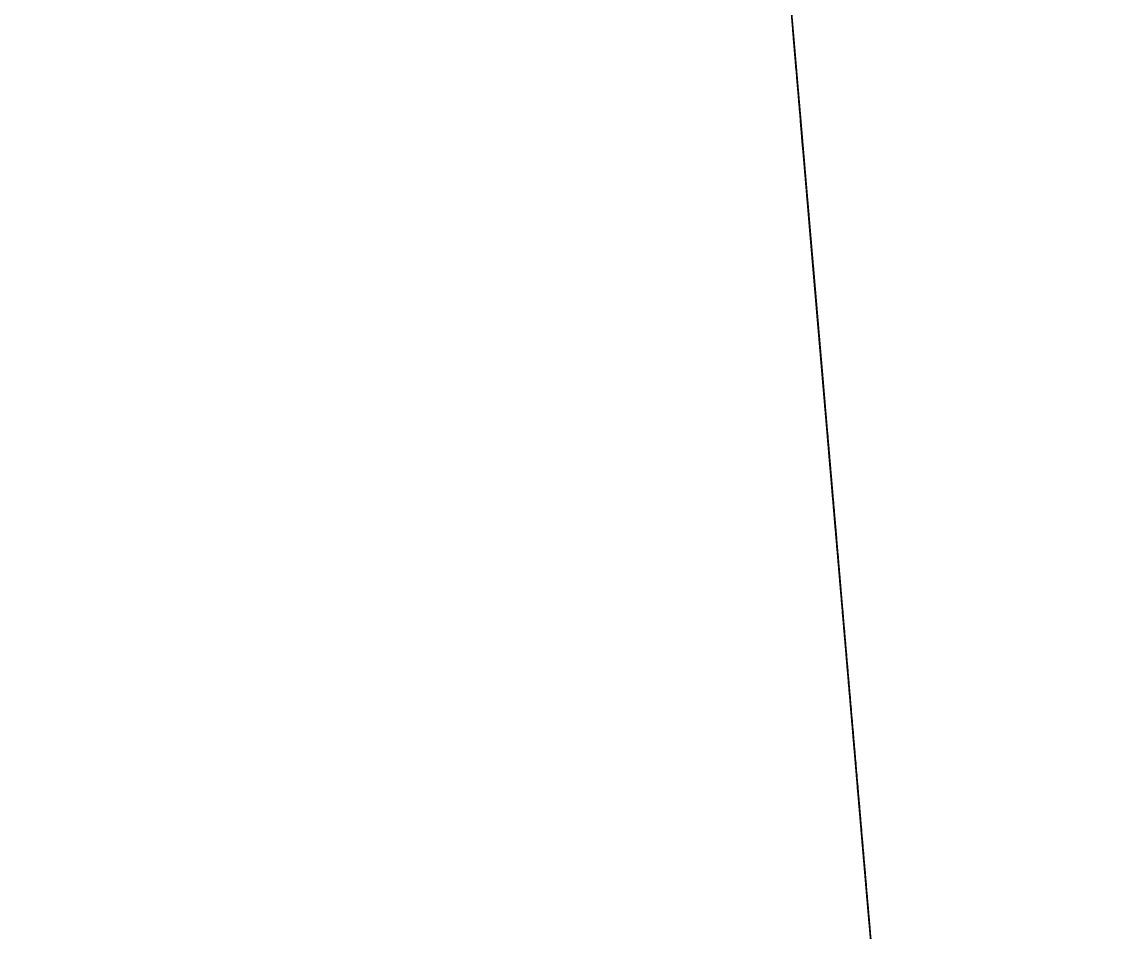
# Model space of a CAD drawing. Header units: millimetres. Extents: x 2645 to 248282, y -52826 to -1714.
# Drawn here: x 2854.5 to 3056.9, y -35178.9 to -35009.9 of the extents above; entities that cross this region are included whole.
import ezdxf

# ---------------------------------------------------------------- set-up
doc = ezdxf.new("R2010")
doc.units = ezdxf.units.MM
doc.header["$MEASUREMENT"] = 0
doc.linetypes.add('CENTER2', pattern=[1.125, 0.75, -0.125, 0.125, -0.125])
for name, color, linetype in [('Elevation Looking North-0', 7, 'Continuous'), ('Elevation Looking North-150-DS-B4-404', 1, 'Continuous'), ('Elevation Looking North-150-SL-B4-144', 14, 'Continuous'), ('Elevation Looking North-150-SL-B4-216', 85, 'Continuous'), ('Elevation Looking North-150-SL-B4-221', 85, 'Continuous'), ('Elevation Looking North-150-SL-B4-249', 85, 'Continuous'), ('Elevation Looking North-300-CEN-D3-258', 70, 'Continuous'), ('Elevation Looking North-300-FA-D4-256', 50, 'Continuous'), ('Elevation Looking North-50-IW-B4-023', 3, 'Continuous'), ('Elevation Looking North-50-PES-D1-229', 4, 'Continuous'), ('Elevation Looking North-50-PES-D1-243', 4, 'Continuous'), ('Elevation Looking North-A-FLOR', 192, 'Continuous'), ('Elevation Looking North-CENTER', 1, 'CENTER2'), ('Elevation Looking North-JIB', 6, 'Continuous'), ('Elevation Looking North-PR-STEL-EQIP_DUCTS_CHUTES', 85, 'Continuous'), ('Elevation Looking North-PROPOSED_PIPE_SUPPORT_2', 6, 'Continuous'), ('Elevation Looking North-RE', 5, 'Continuous'), ('Elevation Looking North-S-BEAM', 12, 'Continuous'), ('Elevation Looking North-UCD756', 7, 'Continuous')]:
    doc.layers.add(name, color=color, linetype=linetype)

# ---------------------------------------------------------------- blocks, each defined once
blk = doc.blocks.new('*U794')
at = {"layer": 'Elevation Looking North-300-FA-D4-256', "color": 0, "linetype": 'ByBlock', "lineweight": -2}
blk.add_line((2997.72, -35012.53, 23695.26), (3009.13, -35145.83, 23695.26), dxfattribs=at)
blk = doc.blocks.new('*U795')
at = {"layer": 'Elevation Looking North-150-DS-B4-404', "color": 0, "linetype": 'ByBlock', "lineweight": -2}
for p, q in [((3000.16, -35041.1, 23959.19), (3021.01, -35284.53, 23959.19)), ((3000.16, -35041.1, 23790.91), (3021.86, -35294.47, 23790.91))]:
    blk.add_line(p, q, dxfattribs=at)
at = {"layer": 'Elevation Looking North-CENTER'}
blk.add_line((3021.43, -35289.5, 23875.05), (3000.16, -35041.1, 23875.05), dxfattribs=at)
blk = doc.blocks.new('*U799')
at = {"layer": 'Elevation Looking North-150-DS-B4-404', "color": 0, "linetype": 'ByBlock', "lineweight": -2}
for p, q in [((3007.02, -35121.12, 23256.49), (2974.27, -34738.66, 23256.49)), ((3007.02, -35121.12, 23388.65), (3007.02, -35121.12, 23256.49))]:
    blk.add_line(p, q, dxfattribs=at)
at = {"layer": 'Elevation Looking North-CENTER'}
blk.add_line((2983.2, -34842.98, 23340.63), (3007.02, -35121.12, 23340.63), dxfattribs=at)
blk = doc.blocks.new('*U805')
at = {"layer": 'Elevation Looking North-CENTER'}
blk.add_line((2997.72, -35012.53, 23616.33), (3009.13, -35145.83, 23616.33), dxfattribs=at)
at = {"layer": 'Elevation Looking North-RE', "color": 0, "linetype": 'ByBlock', "lineweight": -2}
blk.add_line((3009.13, -35145.83, 23673.48), (2997.72, -35012.53, 23673.48), dxfattribs=at)
blk = doc.blocks.new('*U806')
at = {"layer": 'Elevation Looking North-RE', "color": 0, "linetype": 'ByBlock', "lineweight": -2}
blk.add_line((3025.24, -35333.95, 23117.57), (2962.6, -34602.3, 23117.57), dxfattribs=at)
blk = doc.blocks.new('*U807')
at = {"layer": 'Elevation Looking North-50-PES-D1-243', "color": 0, "linetype": 'ByBlock', "lineweight": -2}
for p, q in [((3005.19, -35099.81, 25056.77), (3000.16, -35041.1, 25056.77)), ((3006.9, -35119.74, 24996.45), (3006.64, -35116.75, 24996.45)), ((3006.9, -35119.74, 25056.77), (3006.64, -35116.75, 25056.77)), ((3015.45, -35219.66, 25056.77), (3008.35, -35136.68, 25056.77))]:
    blk.add_line(p, q, dxfattribs=at)
at = {"layer": 'Elevation Looking North-CENTER'}
for p, q in [((3000.16, -35041.1, 25026.61), (3005.19, -35099.81, 25026.61)), ((3006.64, -35116.75, 25026.61), (3006.9, -35119.74, 25026.61)), ((3008.35, -35136.68, 25026.61), (3015.61, -35221.45, 25026.61))]:
    blk.add_line(p, q, dxfattribs=at)
blk = doc.blocks.new('*U809')
at = {"layer": 'Elevation Looking North-CENTER'}
blk.add_line((2997.72, -35012.53, 23418.81), (3023.74, -35316.46, 23418.81), dxfattribs=at)
at = {"layer": 'Elevation Looking North-RE', "color": 0, "linetype": 'ByBlock', "lineweight": -2}
for p, q in [((3023.89, -35318.24, 23388.65), (2997.72, -35012.53, 23388.65)), ((3023.59, -35314.68, 23448.98), (2997.72, -35012.53, 23448.98))]:
    blk.add_line(p, q, dxfattribs=at)
blk = doc.blocks.new('*U813')
at = {"layer": 'Elevation Looking North-A-FLOR', "color": 0, "linetype": 'ByBlock', "lineweight": -2}
for p, q in [((2647.84, -30926.06, 21629.62), (3210.58, -37498.73, 21699.88)), ((3210.58, -37498.73, 21999.88), (2647.84, -30926.06, 21929.62)), ((2647.84, -30926.06, 21929.62), (3051.93, -35645.7, 21980.08))]:
    blk.add_line(p, q, dxfattribs=at)
blk = doc.blocks.new('*U814')
at = {"layer": 'Elevation Looking North-A-FLOR', "color": 0, "linetype": 'ByBlock', "lineweight": -2}
for p, q in [((3051.93, -35645.7, 21980.21), (2647.84, -30926.06, 21929.75)), ((2962.6, -34602.3, 22000), (3051.93, -35645.7, 22000))]:
    blk.add_line(p, q, dxfattribs=at)
blk = doc.blocks.new('*U815')
at = {"layer": 'Elevation Looking North-A-FLOR', "color": 0, "linetype": 'ByBlock', "lineweight": -2}
blk.add_line((2962.6, -34602.3, 22000), (3051.93, -35645.7, 22000), dxfattribs=at)
blk = doc.blocks.new('*U816')
at = {"layer": 'Elevation Looking North-S-BEAM', "color": 0, "linetype": 'ByBlock', "lineweight": -2}
for p, q in [((2647.84, -30926.06, 30027.2), (4471.77, -52229.06, 30027.2)), ((2647.84, -30926.06, 29454.8), (4471.77, -52229.06, 29454.8)), ((2647.84, -30926.06, 30042), (4471.77, -52229.06, 30042)), ((2961.49, -34589.34, 29440), (3456.2, -40367.44, 29440))]:
    blk.add_line(p, q, dxfattribs=at)
blk = doc.blocks.new('*U820')
at = {"layer": 'Elevation Looking North-CENTER'}
blk.add_line((3009.13, -35145.83, 23117.71), (3008.4, -35137.32, 23117.57), dxfattribs=at)
blk = doc.blocks.new('*U830')
at = {"layer": 'Elevation Looking North-50-IW-B4-023', "color": 0, "linetype": 'ByBlock', "lineweight": -2}
for p, q in [((3023.05, -35308.45, 23554.41), (2997.72, -35012.53, 23554.41)), ((3022.75, -35304.88, 23614.73), (2997.72, -35012.53, 23614.73))]:
    blk.add_line(p, q, dxfattribs=at)
at = {"layer": 'Elevation Looking North-CENTER'}
blk.add_line((2997.72, -35012.53, 23584.57), (3022.9, -35306.66, 23584.57), dxfattribs=at)
blk = doc.blocks.new('*U843')
at = {"layer": 'Elevation Looking North-150-SL-B4-216', "color": 0, "linetype": 'ByBlock', "lineweight": -2}
for p, q in [((3009.13, -35145.83, 24508.59), (3000.16, -35041.1, 24508.59)), ((3017.38, -35242.12, 24676.87), (3000.16, -35041.1, 24676.87))]:
    blk.add_line(p, q, dxfattribs=at)
at = {"layer": 'Elevation Looking North-CENTER'}
blk.add_line((3000.16, -35041.1, 24592.73), (3017.8, -35247.09, 24592.73), dxfattribs=at)
blk = doc.blocks.new('*U845')
at = {"layer": 'Elevation Looking North-150-SL-B4-249', "color": 0, "linetype": 'ByBlock', "lineweight": -2}
for p, q in [((3000.16, -35041.1, 24346.87), (3009.13, -35145.83, 24346.87)), ((3000.16, -35041.1, 24178.59), (3009.13, -35145.83, 24178.59))]:
    blk.add_line(p, q, dxfattribs=at)
at = {"layer": 'Elevation Looking North-CENTER'}
blk.add_line((3009.13, -35145.83, 24262.73), (3000.16, -35041.1, 24262.73), dxfattribs=at)
blk = doc.blocks.new('*U855')
at = {"layer": 'Elevation Looking North-150-SL-B4-221', "color": 0, "linetype": 'ByBlock', "lineweight": -2}
blk.add_line((3000.16, -35041.1, 24016.87), (3009.13, -35145.83, 24016.87), dxfattribs=at)
blk = doc.blocks.new('*U861')
at = {"layer": 'Elevation Looking North-JIB', "color": 0, "linetype": 'ByBlock', "lineweight": -2}
for p, q in [((2998.1, -35017.01, 24434.32), (2992.54, -34952.01, 24434.32)), ((2997.72, -35012.53, 24424.82), (2997.73, -35012.68, 24424.82)), ((2998.1, -35017.01, 24429.82), (2998.1, -35017.01, 24434.32))]:
    blk.add_line(p, q, dxfattribs=at)
at = {"layer": 'Elevation Looking North-JIB', "color": 0, "linetype": 'ByBlock', "lineweight": -2, "extrusion": (-0.996355, -0.085306, 5.55358e-28)}
blk.add_ellipse((2997.73, -35012.68, 24429.82), major_axis=(0, 0, 5), ratio=0.8699, start_param=3.141593, end_param=4.712389, dxfattribs=at)
blk = doc.blocks.new('*U866')
at = {"layer": 'Elevation Looking North-S-BEAM', "color": 0, "linetype": 'ByBlock', "lineweight": -2}
for p, q in [((2955.2, -34515.88, 24801.4), (3045.19, -35566.93, 24801.4)), ((2960.64, -34579.5, 24794.4), (3039.74, -35503.32, 24794.4)), ((2960.64, -34579.5, 24989), (3039.74, -35503.32, 24989)), ((2960.64, -34579.5, 24996), (3039.74, -35503.32, 24996))]:
    blk.add_line(p, q, dxfattribs=at)
blk = doc.blocks.new('*U869')
at = {"layer": 'Elevation Looking North-JIB', "color": 0, "linetype": 'ByBlock', "lineweight": -2}
for p, q in [((2997.92, -35014.86, 23877.83), (2997.72, -35012.53, 23877.83)), ((2997.72, -35012.53, 23869.43), (2998.1, -35017.01, 23869.43)), ((2997.92, -35014.86, 23877.83), (2997.72, -35012.53, 23880.34)), ((2998.13, -35017.36, 23876.82), (2997.72, -35012.53, 23882.01)), ((2998.1, -35017.01, 23869.43), (2998.19, -35018.05, 23873.41))]:
    blk.add_line(p, q, dxfattribs=at)
at = {"layer": 'Elevation Looking North-JIB', "color": 0, "linetype": 'ByBlock', "lineweight": -2, "extrusion": (-0.996355, -0.085306, 1.17961e-16)}
blk.add_ellipse((2997.82, -35013.71, 23873.41), major_axis=(0.31, -3.64, 3.41), ratio=0.769146, start_param=-0.881645, end_param=0.689151, dxfattribs=at)
blk = doc.blocks.new('*U871')
at = {"layer": 'Elevation Looking North-0', "color": 0, "linetype": 'ByBlock', "lineweight": -2}
for p, q in [((3053.23, -35660.86, 22087.94), (2967.92, -34664.51, 22087.94)), ((2967.92, -34664.51, 23087.94), (3053.23, -35660.86, 23087.94))]:
    blk.add_line(p, q, dxfattribs=at)
blk = doc.blocks.new('*U873')
at = {"layer": 'Elevation Looking North-150-SL-B4-144', "color": 0, "linetype": 'ByBlock', "lineweight": -2, "extrusion": (0.996355, 0.085306, 2.40607e-28)}
blk.add_arc((-35180.23, 24705.94), 312.74, 68.0479, 90, dxfattribs=at)
blk = doc.blocks.new('*U874')
at = {"layer": 'Elevation Looking North-0', "color": 0, "linetype": 'ByBlock', "lineweight": -2}
for p, q in [((2987.12, -34888.75, 25729.16), (3000.77, -35048.17, 25729.16)), ((2993.35, -34961.55, 25977.39), (2999.06, -35028.15, 25980.89)), ((2999.08, -35028.43, 25975.63), (2993.38, -34961.82, 25972.13)), ((2995.38, -34985.25, 25669.16), (3000.77, -35048.17, 25729.16)), ((2995.98, -34992.18, 25616.18), (2998.54, -35022.08, 25608.14)), ((2996.72, -35000.87, 25648.73), (2999.28, -35030.77, 25640.69)), ((2999.58, -35034.32, 25940.25), (2996.94, -35003.41, 25938.63)), ((2999.74, -35036.08, 25906.6), (2997.09, -35005.17, 25904.97)), ((2999.72, -35035.9, 25602.64), (2998.5, -35021.63, 25606.48)), ((2998.5, -35021.63, 25606.48), (2998.55, -35022.19, 25608.55)), ((2998.55, -35022.19, 25608.55), (2999.77, -35036.45, 25604.71)), ((2998.86, -35025.87, 25622.34), (2998.55, -35022.19, 25608.55)), ((3000.08, -35040.14, 25618.51), (2998.86, -35025.87, 25622.34)), ((2998.86, -35025.87, 25622.34), (2998.96, -35026.98, 25626.48)), ((2998.96, -35026.98, 25626.48), (3000.18, -35041.24, 25622.65)), ((2999.27, -35030.66, 25640.28), (2998.96, -35026.98, 25626.48)), ((2999.06, -35028.15, 25980.89), (2999.08, -35028.43, 25975.63)), ((2999.06, -35028.24, 25979.18), (3000.56, -35045.75, 25980.1)), ((3000.54, -35045.43, 25977.91), (2999.07, -35028.35, 25977.01)), ((2999.27, -35030.66, 25640.28), (2999.32, -35031.21, 25642.35)), ((3000.49, -35044.92, 25636.45), (2999.27, -35030.66, 25640.28)), ((2999.32, -35031.21, 25642.35), (3000.54, -35045.48, 25638.52)), ((2999.57, -35034.14, 25943.72), (2999.57, -35034.15, 25943.6)), ((2999.57, -35034.14, 25943.72), (3000.68, -35047.13, 25944.4)), ((2999.57, -35034.15, 25943.6), (3000.68, -35047.13, 25944.29)), ((2999.61, -35034.58, 25935.37), (2999.57, -35034.15, 25943.6)), ((3000.72, -35047.56, 25936.05), (2999.61, -35034.58, 25935.37)), ((2999.61, -35034.58, 25935.37), (2999.62, -35034.77, 25931.66)), ((2999.61, -35034.6, 25597.79), (3000.65, -35046.77, 25643.36)), ((3002.47, -35068, 25588.81), (2999.61, -35034.6, 25597.79)), ((2999.7, -35035.63, 25915.19), (2999.62, -35034.77, 25931.66)), ((2999.62, -35034.77, 25931.66), (3000.73, -35047.76, 25932.34)), ((2999.7, -35035.63, 25915.19), (2999.71, -35035.83, 25911.48)), ((3000.81, -35048.62, 25915.87), (2999.7, -35035.63, 25915.19)), ((2999.75, -35036.26, 25903.24), (2999.71, -35035.83, 25911.48)), ((2999.71, -35035.83, 25911.48), (3000.83, -35048.81, 25912.16)), ((2999.75, -35036.26, 25903.24), (2999.75, -35036.26, 25903.13)), ((3000.86, -35049.24, 25903.93), (2999.75, -35036.26, 25903.24)), ((2999.75, -35036.26, 25903.13), (3000.86, -35049.25, 25903.81)), ((3001.63, -35058.21, 25966.85), (3000.54, -35045.43, 25977.91)), ((3000.56, -35045.75, 25980.1), (3000.56, -35045.76, 25980.05)), ((3000.56, -35045.76, 25980.05), (3000.61, -35046.24, 25980.07)), ((3000.61, -35046.24, 25980.07), (3001.74, -35059.53, 25968.57)), ((3000.75, -35047.95, 25614.96), (3000.64, -35046.66, 25615.78)), ((3000.74, -35047.76, 25619.88), (3000.64, -35046.66, 25615.78)), ((3003.51, -35080.17, 25634.38), (3000.65, -35046.77, 25643.36)), ((3000.68, -35047.12, 25944.51), (3000.86, -35049.25, 25903.7)), ((3000.68, -35047.12, 25944.51), (3001.28, -35054.13, 25948.04)), ((3000.74, -35047.76, 25619.88), (3000.86, -35049.16, 25619.51)), ((3000.75, -35047.95, 25614.96), (3000.86, -35049.16, 25619.51)), ((3001.58, -35057.68, 25608.78), (3000.75, -35047.95, 25614.96)), ((3000.86, -35049.16, 25619.51), (3000.98, -35050.63, 25619.11)), ((3000.86, -35049.25, 25903.7), (3001.49, -35056.59, 25900.93)), ((3000.98, -35050.63, 25619.11), (3001.04, -35051.37, 25621.86)), ((3001.04, -35051.37, 25621.86), (3001.89, -35061.28, 25622.27)), ((3001.28, -35054.13, 25948.04), (3001.49, -35056.59, 25900.93)), ((3001.29, -35054.21, 25948.05), (3001.39, -35055.44, 25924.49)), ((3001.29, -35054.21, 25948.05), (3001.77, -35059.83, 25948.34)), ((3001.32, -35054.56, 25941.32), (3001.31, -35054.49, 25941.31)), ((3001.38, -35055.28, 25616.65), (3001.68, -35058.81, 25620.2)), ((3001.49, -35056.57, 25611.81), (3001.38, -35055.28, 25616.65)), ((3001.39, -35055.44, 25924.49), (3001.5, -35056.67, 25900.93)), ((3001.47, -35056.32, 25907.66), (3001.46, -35056.24, 25907.66)), ((3001.9, -35061.39, 25610.52), (3001.49, -35056.57, 25611.81)), ((3001.5, -35056.67, 25900.93), (3004.45, -35091.19, 25902.75)), ((3001.58, -35057.68, 25608.78), (3002.31, -35066.12, 25606.51)), ((3001.63, -35058.22, 25966.86), (3001.63, -35058.21, 25966.85)), ((3001.68, -35058.8, 25966.36), (3001.63, -35058.22, 25966.86)), ((3002.5, -35068.37, 25966.86), (3001.68, -35058.8, 25966.36)), ((3001.68, -35058.81, 25620.2), (3002.09, -35063.63, 25618.9)), ((3001.7, -35059, 25964.14), (3003.22, -35076.8, 25965.08)), ((3001.77, -35059.83, 25948.34), (3001.7, -35059, 25964.14)), ((3001.74, -35059.53, 25968.57), (3002.49, -35068.25, 25969.03)), ((3002.62, -35069.72, 25620), (3001.89, -35061.28, 25622.27)), ((3002.2, -35064.92, 25614.06), (3001.9, -35061.39, 25610.52)), ((3002.18, -35064.69, 25977.05), (3001.97, -35062.19, 25976.92)), ((3001.97, -35062.19, 25976.92), (3002, -35062.57, 25969.66)), ((3002, -35062.57, 25969.66), (3002.22, -35065.07, 25969.79)), ((3002.09, -35063.63, 25618.9), (3002.2, -35064.92, 25614.06)), ((3002.61, -35069.67, 25977.31), (3002.18, -35064.69, 25977.05)), ((3002.22, -35065.07, 25969.79), (3002.18, -35064.69, 25977.05)), ((3002.22, -35065.07, 25969.79), (3002.64, -35070.05, 25970.05)), ((3002.31, -35066.12, 25606.51), (3003.35, -35078.35, 25603.22)), ((3002.31, -35066.12, 25606.51), (3002.62, -35069.72, 25620)), ((3002.47, -35068, 25588.81), (3002.83, -35072.28, 25604.85)), ((3002.48, -35068.16, 25589.13), (3002.84, -35072.35, 25604.83)), ((3003.15, -35075.92, 25590.31), (3002.48, -35068.16, 25589.13)), ((3003.3, -35077.71, 25969.53), (3002.49, -35068.25, 25969.03)), ((3002.49, -35068.25, 25969.03), (3002.5, -35068.37, 25966.86)), ((3002.5, -35068.37, 25966.86), (3003.31, -35077.82, 25967.36)), ((3002.82, -35072.17, 25977.44), (3002.61, -35069.67, 25977.31)), ((3002.61, -35069.67, 25977.31), (3002.64, -35070.05, 25970.05)), ((3003.66, -35081.95, 25616.71), (3002.62, -35069.72, 25620)), ((3002.62, -35069.74, 25595.32), (3002.62, -35069.81, 25595.3)), ((3002.64, -35070.05, 25970.05), (3002.86, -35072.55, 25970.19)), ((3002.86, -35072.55, 25970.19), (3002.82, -35072.17, 25977.44)), ((3003.14, -35075.89, 25618.35), (3003.51, -35080.17, 25634.38)), ((3003.15, -35075.92, 25590.31), (3003.18, -35076.31, 25591.77)), ((3003.15, -35075.96, 25618.33), (3003.52, -35080.33, 25634.7)), ((3003.16, -35076.11, 25591.82), (3004.25, -35088.87, 25588.39)), ((3003.16, -35076.11, 25591.82), (3003.21, -35076.67, 25593.89)), ((3003.21, -35076.71, 25594.06), (3003.21, -35076.67, 25593.89)), ((3004.3, -35089.42, 25590.46), (3003.21, -35076.67, 25593.89)), ((3003.29, -35077.62, 25949.28), (3003.22, -35076.8, 25965.08)), ((3003.23, -35076.95, 25594.19), (3003.44, -35079.3, 25602.96)), ((3003.29, -35077.62, 25949.28), (3004.24, -35088.73, 25949.86)), ((3003.43, -35079.23, 25969.61), (3003.3, -35077.71, 25969.53)), ((3003.31, -35077.82, 25967.36), (3003.3, -35077.71, 25969.53)), ((3003.31, -35077.82, 25967.36), (3003.35, -35078.33, 25967.39)), ((3003.35, -35078.33, 25967.39), (3003.4, -35078.83, 25957.82)), ((3003.35, -35078.35, 25603.22), (3003.39, -35078.82, 25603.09)), ((3003.66, -35081.95, 25616.71), (3003.35, -35078.35, 25603.22)), ((3003.36, -35078.43, 25627.87), (3003.37, -35078.5, 25627.85)), ((3003.39, -35078.82, 25603.09), (3004.85, -35095.76, 25598.54)), ((3003.7, -35082.43, 25616.59), (3003.39, -35078.82, 25603.09)), ((3003.4, -35078.83, 25957.82), (3003.61, -35081.29, 25957.95)), ((3003.56, -35080.75, 25968.29), (3003.43, -35079.23, 25969.61)), ((3004.05, -35086.46, 25629.78), (3003.52, -35080.33, 25634.7)), ((3003.61, -35081.29, 25957.95), (3003.56, -35080.75, 25968.29)), ((3003.7, -35082.43, 25616.59), (3003.66, -35081.95, 25616.71)), ((3005.15, -35099.37, 25612.03), (3003.7, -35082.43, 25616.59)), ((3003.74, -35082.9, 25616.46), (3004.05, -35086.46, 25629.78)), ((3003.95, -35085.33, 25625.58), (3005.03, -35097.89, 25622.2)), ((3005.07, -35098.45, 25624.27), (3004, -35085.89, 25627.65)), ((3004.24, -35088.73, 25949.86), (3004.45, -35091.19, 25902.75)), ((3004.25, -35088.87, 25588.39), (3004.3, -35089.42, 25590.46)), ((3004.26, -35088.9, 25946.6), (3005.52, -35103.65, 25947.37)), ((3005.52, -35103.66, 25947.26), (3004.26, -35088.91, 25946.48)), ((3004.29, -35089.31, 25590.06), (3015.19, -35216.55, 25555.84)), ((3004.3, -35089.34, 25938.25), (3005.56, -35104.09, 25939.02)), ((3004.51, -35091.85, 25599.59), (3004.3, -35089.42, 25590.46)), ((3005.57, -35104.28, 25935.32), (3004.31, -35089.53, 25934.54)), ((3004.39, -35090.39, 25918.07), (3005.65, -35105.14, 25918.84)), ((3005.66, -35105.33, 25915.14), (3004.4, -35090.59, 25914.36)), ((3004.44, -35091.02, 25906.12), (3005.7, -35105.76, 25906.9)), ((3004.44, -35091.02, 25906.01), (3005.7, -35105.77, 25906.79)), ((3005.18, -35099.73, 25613.38), (3004.81, -35095.4, 25597.19)), ((3004.81, -35095.4, 25597.19), (3010.33, -35159.82, 25579.86)), ((3005.03, -35097.89, 25622.2), (3004.82, -35095.46, 25613.08)), ((3005.03, -35097.89, 25622.2), (3005.07, -35098.45, 25624.27)), ((3005.04, -35098, 25622.61), (3015.19, -35216.55, 25590.73)), ((3010.7, -35164.15, 25596.06), (3005.18, -35099.73, 25613.38)), ((3005.52, -35103.65, 25947.37), (3005.52, -35103.66, 25947.26)), ((3005.56, -35104.09, 25939.02), (3005.52, -35103.66, 25947.26)), ((3015.19, -35216.55, 25949.84), (3005.54, -35103.83, 25943.91)), ((3005.56, -35104.09, 25939.02), (3005.57, -35104.28, 25935.32)), ((3005.65, -35105.14, 25918.84), (3005.57, -35104.28, 25935.32)), ((3005.65, -35105.14, 25918.84), (3005.66, -35105.33, 25915.14)), ((3005.7, -35105.76, 25906.9), (3005.66, -35105.33, 25915.14)), ((3015.19, -35216.55, 25916.09), (3005.69, -35105.59, 25910.25)), ((3005.7, -35105.76, 25906.9), (3005.7, -35105.77, 25906.79)), ((3010.7, -35164.15, 25596.06), (3010.33, -35159.82, 25579.86))]:
    blk.add_line(p, q, dxfattribs=at)
at = {"layer": 'Elevation Looking North-0', "color": 0, "linetype": 'ByBlock', "lineweight": -2, "extrusion": (0.996355, 0.085306, 4.27917e-32)}
blk.add_arc((-35188.31, 25615.37), 8.94, 246.3752, 342.4346, dxfattribs=at)
at = {"layer": 'Elevation Looking North-0', "color": 0, "linetype": 'ByBlock', "lineweight": -2, "extrusion": (0.996355, 0.085306, 8.46603e-32)}
blk.add_arc((-35188.31, 25615.37), 8.94, 47.5654, 143.6248, dxfattribs=at)
at = {"layer": 'Elevation Looking North-0', "color": 0, "linetype": 'ByBlock', "lineweight": -2}
for points, knots in [([(3001.77, -35059.83, 25948.34), (3001.77, -35059.83, 25948.34), (3001.77, -35059.88, 25948.32), (3001.79, -35060.12, 25948.25), (3001.81, -35060.29, 25948.2), (3001.85, -35060.76, 25948.06), (3001.87, -35061.05, 25947.98), (3001.93, -35061.71, 25947.8), (3001.96, -35062.08, 25947.71), (3002.03, -35062.88, 25947.53), (3002.07, -35063.33, 25947.44), (3002.15, -35064.3, 25947.27), (3002.2, -35064.83, 25947.2), (3002.29, -35065.94, 25947.08), (3002.34, -35066.51, 25947.05), (3002.44, -35067.67, 25947.01), (3002.49, -35068.25, 25947.02), (3002.54, -35068.82, 25947.05)], [40.866525, 40.866525, 40.866525, 40.866525, 42.568614, 42.568614, 44.270703, 44.270703, 45.972792, 45.972792, 47.67488, 47.67488, 49.378335, 49.378335, 51.08179, 51.08179, 52.785245, 52.785245, 54.4887, 54.4887, 54.4887, 54.4887]), ([(3002.54, -35068.82, 25947.05), (3002.59, -35069.38, 25947.08), (3002.64, -35069.96, 25947.14), (3002.73, -35071.11, 25947.29), (3002.78, -35071.68, 25947.39), (3002.88, -35072.77, 25947.61), (3002.92, -35073.28, 25947.74), (3003, -35074.24, 25948.01), (3003.04, -35074.68, 25948.15), (3003.11, -35075.45, 25948.41), (3003.14, -35075.81, 25948.54), (3003.19, -35076.45, 25948.79), (3003.22, -35076.73, 25948.9), (3003.25, -35077.18, 25949.08), (3003.27, -35077.35, 25949.16), (3003.29, -35077.57, 25949.25), (3003.29, -35077.62, 25949.28), (3003.29, -35077.62, 25949.28)], [0, 0, 0, 0, 1.703455, 1.703455, 3.40691, 3.40691, 5.110365, 5.110365, 6.81382, 6.81382, 8.515909, 8.515909, 10.217997, 10.217997, 11.920086, 11.920086, 13.622175, 13.622175, 13.622175, 13.622175])]:
    blk.add_open_spline(points, degree=3, knots=knots, dxfattribs=at)
blk.add_rational_spline([(3003.23, -35076.95, 25594.19), (3003.22, -35076.83, 25594.12), (3003.21, -35076.71, 25594.06)], [1.04212418009, 1.0409719739, 1.03979147671], degree=2, dxfattribs=at)
blk = doc.blocks.new('*U875')
at = {"layer": 'Elevation Looking North-A-FLOR', "color": 0, "linetype": 'ByBlock', "lineweight": -2}
blk.add_line((3774.49, -44085, 21629.21), (2990.27, -34925.53, 21629.21), dxfattribs=at)
blk = doc.blocks.new('*U880')
at = {"layer": 'Elevation Looking North-JIB', "color": 0, "linetype": 'ByBlock', "lineweight": -2}
for p, q in [((2992.57, -34952.45, 23356.62), (2997.72, -35012.53, 23356.62)), ((2992.57, -34952.45, 23356.62), (2992.57, -34952.45, 23869.43)), ((2992.57, -34952.45, 23959.65), (2992.57, -34952.45, 24359.32)), ((2997.72, -35012.53, 24434.32), (2992.91, -34956.36, 24434.32)), ((2997.72, -35012.53, 23356.62), (2997.72, -35012.53, 24434.32))]:
    blk.add_line(p, q, dxfattribs=at)
blk = doc.blocks.new('*U882')
at = {"layer": 'Elevation Looking North-RE', "color": 0, "linetype": 'ByBlock', "lineweight": -2}
for p, q in [((2997.72, -35012.53, 23775.46), (3000.4, -35043.83, 23775.46)), ((3000.4, -35043.83, 23788.87), (2997.72, -35012.53, 23788.87)), ((3000.16, -35041.1, 23731.8), (3000.16, -35041.1, 23775.46)), ((3000.4, -35043.83, 23775.46), (3000.4, -35043.83, 23788.87))]:
    blk.add_line(p, q, dxfattribs=at)
at = {"layer": 'Elevation Looking North-RE', "color": 0, "linetype": 'ByBlock', "lineweight": -2, "extrusion": (-0.996355, -0.085306, 0)}
blk.add_arc((35139.13, 23731.72), 32.9, 272.5958, 23.5565, dxfattribs=at)
at = {"layer": 'Elevation Looking North-RE', "color": 0, "linetype": 'ByBlock', "lineweight": -2}
blk.add_open_spline([(3000.16, -35041.1, 23731.8), (3000.16, -35041.1, 23730.87), (3000.16, -35041.05, 23729.9), (3000.14, -35040.86, 23727.91), (3000.13, -35040.71, 23726.91), (3000.1, -35040.32, 23724.91), (3000.08, -35040.07, 23723.92), (3000.03, -35039.49, 23722.02), (3000, -35039.16, 23721.1), (2999.94, -35038.45, 23719.38), (2999.9, -35038.04, 23718.5), (2999.82, -35037.11, 23716.74), (2999.78, -35036.59, 23715.86), (2999.68, -35035.47, 23714.18), (2999.63, -35034.86, 23713.36), (2999.52, -35033.6, 23711.82), (2999.47, -35032.94, 23711.1), (2999.35, -35031.63, 23709.79), (2999.29, -35030.92, 23709.13), (2999.16, -35029.39, 23707.86), (2999.09, -35028.58, 23707.26), (2998.95, -35026.89, 23706.13), (2998.87, -35026.03, 23705.61), (2998.72, -35024.28, 23704.67), (2998.65, -35023.4, 23704.26), (2998.5, -35021.68, 23703.55), (2998.42, -35020.77, 23703.22), (2998.26, -35018.88, 23702.64), (2998.18, -35017.9, 23702.39), (2998.01, -35015.91, 23701.99), (2997.92, -35014.91, 23701.84), (2997.8, -35013.45, 23701.7), (2997.76, -35012.99, 23701.67), (2997.72, -35012.53, 23701.65)], degree=3, knots=[134.217306, 134.217306, 134.217306, 134.217306, 137.014324, 137.014324, 139.811342, 139.811342, 142.608361, 142.608361, 145.405379, 145.405379, 148.199073, 148.199073, 150.992766, 150.992766, 153.78646, 153.78646, 156.580153, 156.580153, 159.372101, 159.372101, 162.164048, 162.164048, 164.955995, 164.955995, 167.747942, 167.747942, 170.538979, 170.538979, 173.330015, 173.330015, 176.121052, 176.121052, 177.453289, 177.453289, 177.453289, 177.453289], dxfattribs=at)
blk = doc.blocks.new('*U883')
at = {"layer": 'Elevation Looking North-CENTER'}
for p in [(2997.59, -35011.04, 25564.32), (2999.23, -35030.16, 25602.42)]:
    blk.add_line(p, (2997.59, -35011.04, 25602.42), dxfattribs=at)
at = {"layer": 'Elevation Looking North-RE', "color": 0, "linetype": 'ByBlock', "lineweight": -2}
for p, q in [((2999.23, -35030.16, 25558.68), (2994.78, -34978.26, 25558.68)), ((2994.78, -34978.26, 25545.27), (2999.23, -35030.16, 25545.27)), ((2994.78, -34978.26, 25558.68), (2994.78, -34978.26, 25545.27))]:
    blk.add_line(p, q, dxfattribs=at)
at = {"layer": 'Elevation Looking North-RE', "color": 0, "linetype": 'ByBlock', "lineweight": -2, "extrusion": (0.996355, 0.085306, -1.56454e-28)}
blk.add_arc((-35185.62, 25555.94), 76.64, 2.0503, 47.5679, dxfattribs=at)
blk = doc.blocks.new('*U884')
at = {"layer": 'Elevation Looking North-CENTER'}
blk.add_line((3001.03, -35051.2, 23731.72), (3000.4, -35043.83, 23731.72), dxfattribs=at)
at = {"layer": 'Elevation Looking North-RE', "color": 0, "linetype": 'ByBlock', "lineweight": -2}
for p, q in [((2998.9, -35026.34, 23701.56), (3001.51, -35056.82, 23701.56)), ((3001.51, -35056.82, 23761.89), (3000.16, -35041.1, 23761.89)), ((3001.51, -35056.82, 23764.63), (3001.51, -35056.82, 23698.82)), ((3001.51, -35056.82, 23764.63), (3002.65, -35070.18, 23764.63)), ((3001.51, -35056.82, 23698.82), (3002.65, -35070.18, 23698.82)), ((3002.65, -35070.18, 23698.82), (3002.65, -35070.18, 23764.63))]:
    blk.add_line(p, q, dxfattribs=at)
at = {"layer": 'Elevation Looking North-RE', "color": 0, "linetype": 'ByBlock', "lineweight": -2, "extrusion": (-0.996355, -0.085306, 0)}
blk.add_arc((35141.33, 23731.72), 32.9, 268.7622, 31.8128, dxfattribs=at)
blk = doc.blocks.new('*U885')
at = {"layer": 'Elevation Looking North-CENTER'}
for p, q in [((2997.59, -35011.04, 24434.32), (2997.59, -35011.04, 24794.4)), ((2997.59, -35011.04, 25015.96), (2997.59, -35011.04, 25545.27))]:
    blk.add_line(p, q, dxfattribs=at)
at = {"layer": 'Elevation Looking North-RE', "color": 0, "linetype": 'ByBlock', "lineweight": -2}
for p, q in [((2995.02, -34980.99, 25545.27), (2995.02, -34980.99, 25010.45)), ((2995.02, -34980.99, 24794.4), (2995.02, -34980.99, 24434.32)), ((3000.16, -35041.1, 25383), (3000.16, -35041.1, 25018.48)), ((3000.16, -35041.1, 24794.4), (3000.16, -35041.1, 23788.87))]:
    blk.add_line(p, q, dxfattribs=at)
blk = doc.blocks.new('*U886')
at = {"layer": 'Elevation Looking North-UCD756', "color": 0, "linetype": 'ByBlock', "lineweight": -2}
for p, q in [((2999.24, -35030.24, 26716.95), (2999.2, -35029.82, 26715.91)), ((2999.2, -35029.82, 26715.91), (2999.24, -35030.24, 26715.91)), ((2999.24, -35030.24, 26715.91), (2999.2, -35029.82, 26715.91)), ((2999.2, -35029.82, 26715.91), (2999.24, -35030.24, 26716.95)), ((2999.23, -35030.16, 26088), (2999.2, -35029.82, 26088)), ((2999.2, -35029.82, 26088), (2999.2, -35029.82, 26715.91)), ((2999.2, -35029.82, 26715.91), (2999.2, -35029.82, 26088)), ((2999.2, -35029.82, 26088), (2999.23, -35030.16, 26088)), ((2999.23, -35030.16, 26103), (3000.93, -35050.09, 26103)), ((2999.23, -35030.16, 26103), (2999.23, -35030.16, 25979.28)), ((2999.23, -35030.16, 25977.11), (2999.23, -35030.16, 25940.03)), ((2999.23, -35030.16, 25906.29), (2999.23, -35030.16, 25729.16)), ((2999.23, -35030.16, 25711.99), (2999.23, -35030.16, 25640.85)), ((2999.23, -35030.16, 25604.18), (2999.23, -35030.16, 25383)), ((3000.93, -35050.09, 25383), (2999.23, -35030.16, 25383)), ((2999.24, -35030.24, 26721.56), (2999.24, -35030.24, 26148)), ((3014.48, -35208.26, 27176.24), (2999.64, -35034.96, 26745.92)), ((3012.41, -35184.17, 26103), (3000.93, -35050.09, 26103)), ((3000.93, -35050.09, 25383), (3023.12, -35309.18, 25383)), ((3000.93, -35050.09, 26053), (3000.93, -35050.09, 25976.74)), ((3000.93, -35050.09, 25973.88), (3000.93, -35050.09, 25946.01)), ((3000.93, -35050.09, 25903.38), (3000.93, -35050.09, 25642.47)), ((3000.93, -35050.09, 25593.63), (3000.93, -35050.09, 25383)), ((3000.93, -35050.09, 26053), (3000.93, -35050.09, 26103)), ((3001.37, -35055.14, 25355), (3001.37, -35055.14, 25370)), ((3003.07, -35075.07, 25370), (3001.37, -35055.14, 25370)), ((3001.37, -35055.14, 25355), (3003.07, -35075.07, 25355)), ((3001.79, -35060.13, 26118), (3002.22, -35065.11, 26118)), ((3002.22, -35065.11, 26118), (3002.22, -35065.11, 26108.02)), ((3002.22, -35065.11, 26108.02), (3012.03, -35179.69, 26108.02)), ((3003.07, -35075.07, 25370), (3025.25, -35334.12, 25370)), ((3003.07, -35075.07, 25355), (3003.07, -35075.07, 25370)), ((3025.25, -35334.12, 25355), (3003.07, -35075.07, 25355)), ((3011.81, -35177.14, 27104.11), (3003.14, -35075.85, 26852.6)), ((3003.14, -35075.85, 26852.6), (3003.22, -35076.77, 26852.22)), ((3011.85, -35177.52, 27103.74), (3003.17, -35076.23, 26852.22)), ((3011.89, -35178.07, 27103.74), (3003.22, -35076.77, 26852.22)), ((3011.89, -35178.07, 27103.74), (3003.22, -35076.77, 26852.22)), ((3003.59, -35081.08, 26876.24), (3004.29, -35089.29, 26896.64)), ((3003.59, -35081.08, 26876.24), (3003.73, -35082.73, 26872.34)), ((3003.59, -35081.08, 26876.24), (3003.94, -35085.18, 26886.44)), ((3003.73, -35082.73, 26872.34), (3004.62, -35093.18, 26898.3)), ((3003.73, -35082.73, 26872.34), (3003.81, -35083.65, 26871.96)), ((3003.73, -35082.73, 26872.34), (3004.62, -35093.18, 26898.3)), ((3003.94, -35085.18, 26886.44), (3004.29, -35089.29, 26896.64)), ((3004.26, -35088.88, 26884.94), (3004.7, -35094.1, 26897.92)), ((3004.29, -35089.29, 26896.64), (3004.62, -35093.18, 26898.3)), ((3004.44, -35091.01, 25370), (3004.44, -35091.01, 25383)), ((3004.62, -35093.18, 26898.3), (3004.7, -35094.1, 26897.92)), ((3010.04, -35156.47, 27063.44), (3010.75, -35164.68, 27083.84)), ((3010.04, -35156.47, 27063.44), (3010.18, -35158.12, 27059.54)), ((3010.04, -35156.47, 27063.44), (3010.39, -35160.57, 27073.64)), ((3010.18, -35158.12, 27059.54), (3011.08, -35168.57, 27085.5)), ((3010.18, -35158.12, 27059.54), (3010.26, -35159.04, 27059.16)), ((3010.18, -35158.12, 27059.54), (3011.08, -35168.57, 27085.5)), ((3010.39, -35160.57, 27073.64), (3010.75, -35164.68, 27083.84)), ((3010.71, -35164.27, 27072.14), (3011.16, -35169.49, 27085.12)), ((3010.75, -35164.68, 27083.84), (3011.08, -35168.57, 27085.5)), ((3011.08, -35168.57, 27085.5), (3011.16, -35169.49, 27085.12)), ((3011.81, -35177.14, 27104.11), (3011.89, -35178.07, 27103.74))]:
    blk.add_line(p, q, dxfattribs=at)
at = {"layer": 'Elevation Looking North-UCD756', "color": 0, "linetype": 'ByBlock', "lineweight": -2, "extrusion": (-0.996355, -0.085306, 0)}
for centre, radius, start, end in [((35223.4, 26721.56), 65, 157.991, 180), ((35188.4, 26148), 30, 180, 269.9999)]:
    blk.add_arc(centre, radius, start, end, dxfattribs=at)
blk = doc.blocks.new('*U887')
at = {"layer": 'Elevation Looking North-150-SL-B4-144', "color": 0, "linetype": 'ByBlock', "lineweight": -2}
for p, q in [((3001.1, -35051.99, 25018.69), (3001.1, -35051.99, 24996)), ((3001.1, -35051.99, 25018.69), (3005.19, -35099.81, 25026.54)), ((3005.19, -35099.81, 25074.54), (3005.19, -35099.81, 24996)), ((3006.64, -35116.75, 25074.54), (3005.19, -35099.81, 25074.54)), ((3006.64, -35116.75, 24996), (3006.64, -35116.75, 25074.54))]:
    blk.add_line(p, q, dxfattribs=at)
blk = doc.blocks.new('*U888')
at = {"layer": 'Elevation Looking North-CENTER'}
blk.add_line((3022.16, -35297.97, 23731.72), (3002.65, -35070.18, 23731.72), dxfattribs=at)
at = {"layer": 'Elevation Looking North-RE', "color": 0, "linetype": 'ByBlock', "lineweight": -2}
for p, q in [((3002.65, -35070.18, 23761.89), (3022.01, -35296.19, 23761.89)), ((3002.65, -35070.18, 23701.56), (3022.31, -35299.75, 23701.56))]:
    blk.add_line(p, q, dxfattribs=at)
blk = doc.blocks.new('*U889')
at = {"layer": 'Elevation Looking North-PR-STEL-EQIP_DUCTS_CHUTES', "color": 0, "linetype": 'ByBlock', "lineweight": -2}
for p, q in [((3011.6, -35174.71, 25321.02), (3045.76, -35573.64, 25321.02)), ((3011.6, -35174.71, 25313.02), (3011.6, -35174.71, 25321.02)), ((3011.6, -35174.71, 25313.02), (3012.24, -35182.18, 25313.02))]:
    blk.add_line(p, q, dxfattribs=at)
blk = doc.blocks.new('*U890')
at = {"layer": 'Elevation Looking North-PR-STEL-EQIP_DUCTS_CHUTES', "color": 0, "linetype": 'ByBlock', "lineweight": -2}
for p, q in [((3006.9, -35119.74, 25074.54), (3006.9, -35119.74, 24996)), ((3006.9, -35119.74, 25074.54), (3008.35, -35136.68, 25074.54)), ((3008.35, -35136.68, 24996), (3008.35, -35136.68, 25074.54)), ((3012.44, -35184.5, 25018.69), (3008.35, -35136.68, 25026.54)), ((3012.44, -35184.5, 24996), (3012.44, -35184.5, 25018.69))]:
    blk.add_line(p, q, dxfattribs=at)
blk = doc.blocks.new('*U891')
at = {"layer": 'Elevation Looking North-150-DS-B4-404', "color": 0, "linetype": 'ByBlock', "lineweight": -2}
for p, q in [((3007.02, -35121.12, 23256.49), (3007.02, -35121.12, 23388.65)), ((3024.56, -35326.05, 23256.49), (3007.02, -35121.12, 23256.49))]:
    blk.add_line(p, q, dxfattribs=at)
at = {"layer": 'Elevation Looking North-CENTER'}
blk.add_line((3007.02, -35121.12, 23340.63), (3024.14, -35321.08, 23340.63), dxfattribs=at)
blk = doc.blocks.new('*U892')
at = {"layer": 'Elevation Looking North-PROPOSED_PIPE_SUPPORT_2', "color": 0, "linetype": 'ByBlock', "lineweight": -2}
for p, q in [((3009.13, -35145.83, 22000), (3009.13, -35145.83, 22087.94)), ((3009.13, -35145.83, 23117.57), (3009.13, -35145.83, 23256.49)), ((3009.13, -35145.83, 23448.98), (3009.13, -35145.83, 23554.41)), ((3009.13, -35145.83, 23614.73), (3009.13, -35145.83, 23701.56)), ((3009.13, -35145.83, 23761.89), (3009.13, -35145.83, 23790.91)), ((3009.13, -35145.83, 23959.19), (3009.13, -35145.83, 24558.59)), ((3009.13, -35145.83, 24558.59), (3015.53, -35220.55, 24558.59)), ((3015.53, -35220.55, 22000), (3015.53, -35220.55, 22087.94)), ((3015.53, -35220.55, 23117.57), (3015.53, -35220.55, 23256.49)), ((3015.53, -35220.55, 23448.98), (3015.53, -35220.55, 23554.41)), ((3015.53, -35220.55, 23614.73), (3015.53, -35220.55, 23701.56)), ((3015.53, -35220.55, 23761.89), (3015.53, -35220.55, 23790.91)), ((3015.53, -35220.55, 23959.19), (3015.53, -35220.55, 24558.59))]:
    blk.add_line(p, q, dxfattribs=at)
blk = doc.blocks.new('*U893')
at = {"layer": 'Elevation Looking North-PROPOSED_PIPE_SUPPORT_2', "color": 0, "linetype": 'ByBlock', "lineweight": -2}
for p, q in [((3010.2, -35158.28, 23253.66), (3014.46, -35208.1, 23253.66)), ((3010.2, -35158.28, 23153.66), (3010.2, -35158.28, 23253.66)), ((3014.46, -35208.1, 23153.66), (3010.2, -35158.28, 23153.66)), ((3010.56, -35162.47, 23238.96), (3010.56, -35162.47, 23168.36)), ((3014.46, -35208.1, 23246.96), (3011.24, -35170.44, 23246.96)), ((3011.24, -35170.44, 23160.36), (3014.46, -35208.1, 23160.36)), ((3014.46, -35208.1, 23253.66), (3014.46, -35208.1, 23246.96)), ((3014.46, -35208.1, 23160.36), (3014.46, -35208.1, 23153.66))]:
    blk.add_line(p, q, dxfattribs=at)
at = {"layer": 'Elevation Looking North-PROPOSED_PIPE_SUPPORT_2', "color": 0, "linetype": 'ByBlock', "lineweight": -2, "extrusion": (-0.996355, -0.085306, 0)}
for centre, start, end in [((35299.11, 23238.96), 90, 180), ((35299.11, 23168.36), 180, 270)]:
    blk.add_arc(centre, 8, start, end, dxfattribs=at)
blk = doc.blocks.new('*U894')
at = {"layer": 'Elevation Looking North-PROPOSED_PIPE_SUPPORT_2', "color": 0, "linetype": 'ByBlock', "lineweight": -2}
for p, q in [((3011.82, -35177.21, 22087.94), (3011.82, -35177.21, 22000)), ((3012.84, -35189.17, 22087.94), (3012.84, -35189.17, 22000))]:
    blk.add_line(p, q, dxfattribs=at)
blk = doc.blocks.new('*U1006')
at = {"layer": 'Elevation Looking North-CENTER'}
for p, q in [((3000.16, -35041.1, 25026.61), (3005.19, -35099.81, 25026.61)), ((3006.64, -35116.75, 25026.61), (3006.9, -35119.74, 25026.61)), ((3008.35, -35136.68, 25026.61), (3015.61, -35221.45, 25026.61))]:
    blk.add_line(p, q, dxfattribs=at)

msp = doc.modelspace()

# ---------------------------------------------------------------- block references
at = {"layer": 'Elevation Looking North-0'}
for name in ['*U871', '*U874']:
    msp.add_blockref(name, (0, 0), dxfattribs=at)
at = {"layer": 'Elevation Looking North-150-DS-B4-404'}
for name in ['*U795', '*U799', '*U891']:
    msp.add_blockref(name, (0, 0), dxfattribs=at)
at = {"layer": 'Elevation Looking North-150-SL-B4-144'}
for name in ['*U873', '*U887']:
    msp.add_blockref(name, (0, 0), dxfattribs=at)
at = {"layer": 'Elevation Looking North-150-SL-B4-216'}
msp.add_blockref('*U843', (0, 0), dxfattribs=at)
at = {"layer": 'Elevation Looking North-150-SL-B4-221'}
msp.add_blockref('*U855', (0, 0), dxfattribs=at)
at = {"layer": 'Elevation Looking North-150-SL-B4-249'}
msp.add_blockref('*U845', (0, 0), dxfattribs=at)
at = {"layer": 'Elevation Looking North-300-CEN-D3-258'}
msp.add_blockref('*U820', (0, 0), dxfattribs=at)
at = {"layer": 'Elevation Looking North-300-FA-D4-256'}
msp.add_blockref('*U794', (0, 0), dxfattribs=at)
at = {"layer": 'Elevation Looking North-50-IW-B4-023'}
msp.add_blockref('*U830', (0, 0), dxfattribs=at)
at = {"layer": 'Elevation Looking North-50-PES-D1-229'}
msp.add_blockref('*U1006', (0, 0), dxfattribs=at)
at = {"layer": 'Elevation Looking North-50-PES-D1-243'}
msp.add_blockref('*U807', (0, 0), dxfattribs=at)
at = {"layer": 'Elevation Looking North-A-FLOR'}
for name in ['*U813', '*U814', '*U815', '*U875']:
    msp.add_blockref(name, (0, 0), dxfattribs=at)
at = {"layer": 'Elevation Looking North-JIB'}
for name in ['*U861', '*U869', '*U880']:
    msp.add_blockref(name, (0, 0), dxfattribs=at)
at = {"layer": 'Elevation Looking North-PR-STEL-EQIP_DUCTS_CHUTES'}
for name in ['*U890', '*U889']:
    msp.add_blockref(name, (0, 0), dxfattribs=at)
at = {"layer": 'Elevation Looking North-PROPOSED_PIPE_SUPPORT_2'}
for name in ['*U892', '*U893', '*U894']:
    msp.add_blockref(name, (0, 0), dxfattribs=at)
at = {"layer": 'Elevation Looking North-RE'}
for name in ['*U805', '*U806', '*U809', '*U883', '*U885', '*U882', '*U884', '*U888']:
    msp.add_blockref(name, (0, 0), dxfattribs=at)
at = {"layer": 'Elevation Looking North-S-BEAM'}
for name in ['*U816', '*U866']:
    msp.add_blockref(name, (0, 0), dxfattribs=at)
at = {"layer": 'Elevation Looking North-UCD756'}
msp.add_blockref('*U886', (0, 0), dxfattribs=at)

doc.saveas('drawing.dxf')
